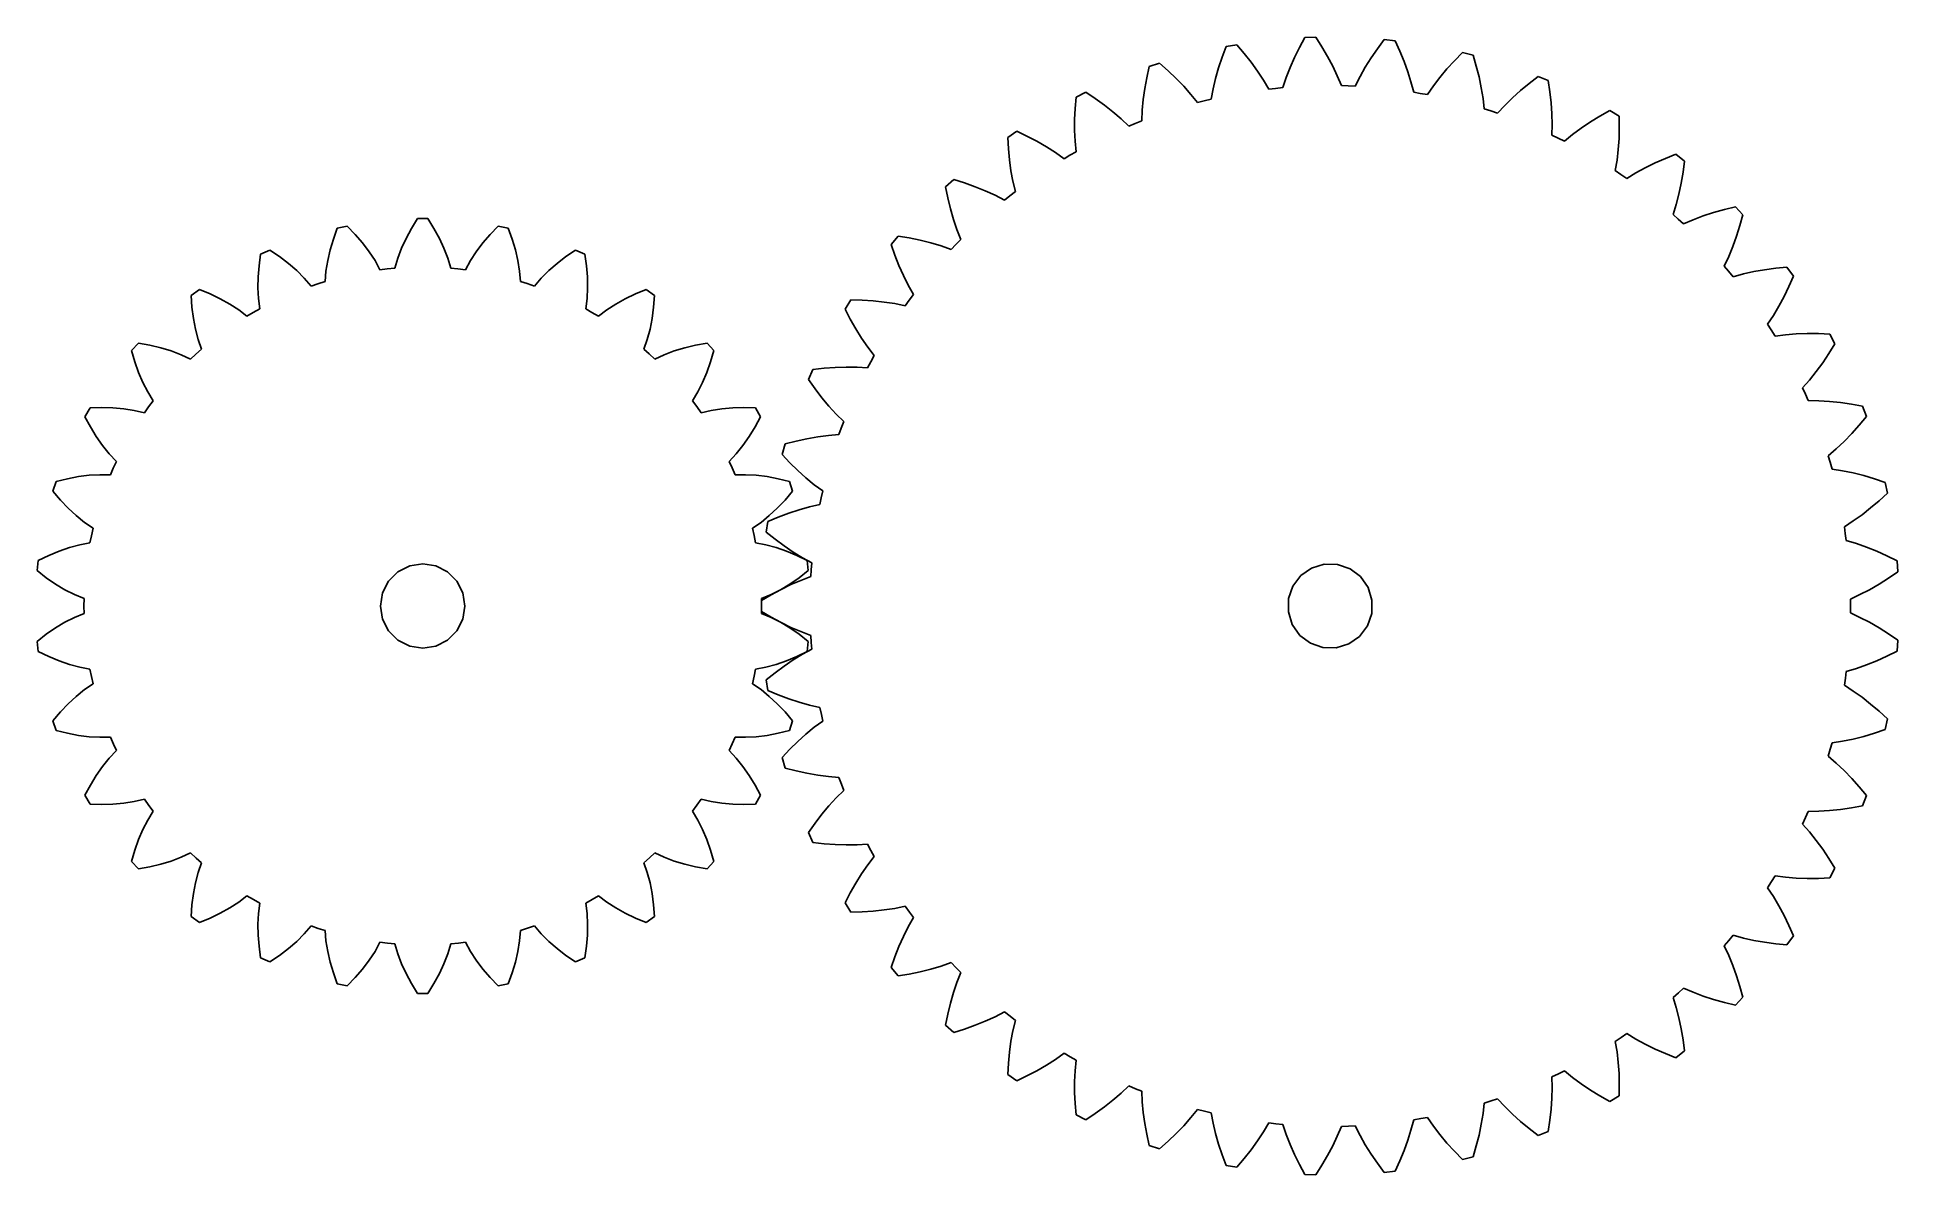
# Model space of a CAD drawing. Header units: metres. Extents: x -46 to 175, y -67 to 67.
import ezdxf

# ---------------------------------------------------------------- set-up
doc = ezdxf.new("R2010")
doc.units = ezdxf.units.M

msp = doc.modelspace()

# ---------------------------------------------------------------- linework, layer by layer
for p, q in [((95.1048, 66.1848), (94.631, 64.9272)), ((96.3746, 66.4086), (95.1048, 66.1848)), ((97.25, 65.389), (96.3746, 66.4086)), ((104.436, 67.2559), (103.792, 66.0765)), ((105.724, 67.3009), (104.436, 67.2559)), ((106.449, 66.1694), (105.724, 67.3009)), ((107.117, 65.03), (106.449, 66.1694)), ((113.825, 67.018), (113.023, 65.9398)), ((115.108, 66.8833), (113.825, 67.018)), ((115.668, 65.6618), (115.108, 66.8833)), ((87.2399, 64.2238), (86.0136, 63.8254)), ((88.2486, 63.3359), (87.2399, 64.2238)), ((94.631, 64.9272), (94.2144, 63.6738)), ((98.0701, 64.3537), (97.25, 65.389)), ((98.8328, 63.3037), (98.0701, 64.3537)), ((103.205, 64.8933), (102.677, 63.7077)), ((103.792, 66.0765), (103.205, 64.8933)), ((107.727, 63.8841), (107.117, 65.03)), ((108.274, 62.7332), (107.727, 63.8841)), ((112.277, 64.8498), (111.59, 63.7492)), ((113.023, 65.9398), (112.277, 64.8498)), ((116.171, 64.4405), (115.668, 65.6618)), ((116.615, 63.221), (116.171, 64.4405)), ((122.146, 64.5196), (121.255, 63.544)), ((123.09, 65.4757), (122.146, 64.5196)), ((124.341, 65.1638), (123.09, 65.4757)), ((124.726, 63.8762), (124.341, 65.1638)), ((85.7194, 62.5141), (85.4813, 61.2149)), ((86.0136, 63.8254), (85.7194, 62.5141)), ((89.2049, 62.4248), (88.2486, 63.3359)), ((90.1063, 61.4912), (89.2049, 62.4248)), ((93.8567, 62.4263), (93.5602, 61.1866)), ((94.2144, 63.6738), (93.8567, 62.4263)), ((99.5355, 62.2402), (98.8328, 63.3037)), ((100.175, 61.1642), (99.5355, 62.2402)), ((102.211, 62.5214), (101.809, 61.336)), ((102.677, 63.7077), (102.211, 62.5214)), ((108.758, 61.5786), (108.274, 62.7332)), ((110.963, 62.6393), (110.4, 61.5213)), ((111.59, 63.7492), (110.963, 62.6393)), ((116.997, 62.0051), (116.615, 63.221)), ((117.315, 60.7945), (116.997, 62.0051)), ((120.421, 62.5498), (119.646, 61.538)), ((121.255, 63.544), (120.421, 62.5498)), ((125.054, 62.5968), (124.726, 63.8762)), ((125.324, 61.3274), (125.054, 62.5968)), ((130.982, 61.8436), (129.964, 61.0014)), ((132.05, 62.659), (130.982, 61.8436)), ((133.246, 62.176), (132.05, 62.659)), ((133.448, 60.8474), (133.246, 62.176)), ((77.3392, 60.2237), (77.2304, 58.8842)), ((78.4981, 60.7889), (77.3392, 60.2237)), ((79.6207, 60.05), (78.4981, 60.7889)), ((80.6944, 59.2809), (79.6207, 60.05)), ((85.3008, 59.9298), (85.1796, 58.6609)), ((85.4813, 61.2149), (85.3008, 59.9298)), ((90.9501, 60.5359), (90.1063, 61.4912)), ((91.7328, 59.5592), (90.9501, 60.5359)), ((92.5058, 59.7573), (91.7328, 59.5592)), ((93.3276, 59.9569), (92.5058, 59.7573)), ((93.5602, 61.1866), (93.3276, 59.9569)), ((100.968, 61.2527), (100.175, 61.1642)), ((101.809, 61.336), (100.968, 61.2527)), ((109.555, 61.556), (108.758, 61.5786)), ((110.4, 61.5213), (109.555, 61.556)), ((118.102, 60.6611), (117.315, 60.7945)), ((118.933, 60.5091), (118.102, 60.6611)), ((119.646, 61.538), (118.933, 60.5091)), ((125.533, 60.0701), (125.324, 61.3274)), ((125.68, 58.8271), (125.533, 60.0701)), ((129, 60.133), (128.092, 59.2389)), ((129.964, 61.0014), (129, 60.133)), ((133.595, 59.5348), (133.448, 60.8474)), ((133.685, 58.2402), (133.595, 59.5348)), ((77.2304, 58.8842), (77.1754, 57.5646)), ((77.1754, 57.5646), (77.1755, 56.2668)), ((81.717, 58.4819), (80.6944, 59.2809)), ((82.6856, 57.6533), (81.717, 58.4819)), ((83.5965, 56.795), (82.6856, 57.6533)), ((85.1205, 57.4108), (84.3344, 57.0988)), ((85.1796, 58.6609), (85.1205, 57.4108)), ((126.44, 58.5855), (125.68, 58.8271)), ((127.243, 58.3192), (126.44, 58.5855)), ((128.092, 59.2389), (127.243, 58.3192)), ((133.717, 56.966), (133.685, 58.2402)), ((138.235, 57.2715), (137.159, 56.5458)), ((139.36, 57.9639), (138.235, 57.2715)), ((140.531, 58.6227), (139.36, 57.9639)), ((141.648, 57.978), (140.531, 58.6227)), ((141.663, 56.6342), (141.648, 57.978)), ((70.3195, 56.1708), (69.2506, 55.4498)), ((69.2506, 55.4498), (69.3292, 54.1082)), ((71.534, 55.5954), (70.3195, 56.1708)), ((72.7043, 54.9831), (71.534, 55.5954)), ((77.1755, 56.2668), (77.2321, 54.9935)), ((84.3344, 57.0988), (83.5965, 56.795)), ((133.689, 55.7147), (133.717, 56.966)), ((134.409, 55.3696), (133.689, 55.7147)), ((135.166, 54.9942), (134.409, 55.3696)), ((136.135, 55.7868), (135.166, 54.9942)), ((137.159, 56.5458), (136.135, 55.7868)), ((141.535, 54.0193), (141.626, 55.3139)), ((141.626, 55.3139), (141.663, 56.6342)), ((69.3292, 54.1082), (69.4584, 52.7938)), ((73.8281, 54.3342), (72.7043, 54.9831)), ((74.9026, 53.6485), (73.8281, 54.3342)), ((75.9241, 52.9254), (74.9026, 53.6485)), ((76.6126, 53.3289), (75.9241, 52.9254)), ((77.3476, 53.7472), (76.6126, 53.3289)), ((77.2321, 54.9935), (77.3476, 53.7472)), ((141.39, 52.753), (141.535, 54.0193)), ((147.116, 52.956), (145.906, 52.4269)), ((148.368, 53.4453), (147.116, 52.956)), ((149.384, 52.6515), (148.368, 53.4453)), ((69.4584, 52.7938), (69.6391, 51.5087)), ((69.6391, 51.5087), (69.8724, 50.2556)), ((141.188, 51.5179), (141.39, 52.753)), ((141.852, 51.076), (141.188, 51.5179)), ((142.55, 50.5988), (141.852, 51.076)), ((143.62, 51.2488), (142.55, 50.5988)), ((144.739, 51.8579), (143.62, 51.2488)), ((145.906, 52.4269), (144.739, 51.8579)), ((148.991, 50.0164), (149.212, 51.3187)), ((149.212, 51.3187), (149.384, 52.6515)), ((62.8632, 50.4595), (61.905, 49.5967)), ((61.905, 49.5967), (62.1696, 48.2791)), ((64.1459, 50.0586), (62.8632, 50.4595)), ((65.39, 49.6152), (64.1459, 50.0586)), ((66.5933, 49.129), (65.39, 49.6152)), ((67.7527, 48.5995), (66.5933, 49.129)), ((68.8649, 48.0256), (67.7527, 48.5995)), ((69.4906, 48.521), (68.8649, 48.0256)), ((70.1602, 49.0376), (69.4906, 48.521)), ((69.8724, 50.2556), (70.1602, 49.0376)), ((148.401, 47.5133), (148.721, 48.7471)), ((148.721, 48.7471), (148.991, 50.0164)), ((62.1696, 48.2791), (62.4805, 46.9954)), ((62.4805, 46.9954), (62.8383, 45.748)), ((148.029, 46.3183), (148.401, 47.5133)), ((148.625, 45.7882), (148.029, 46.3183)), ((152.828, 46.5618), (151.594, 46.1607)), ((154.1, 46.9174), (152.828, 46.5618)), ((155.407, 47.2278), (154.1, 46.9174)), ((156.303, 46.3003), (155.407, 47.2278)), ((155.947, 45.0043), (156.303, 46.3003)), ((-10.1227, 44.7049), (-10.5859, 43.4189)), ((-8.93552, 44.9572), (-10.1227, 44.7049)), ((-7.98933, 43.9708), (-8.93552, 44.9572)), ((-1.32729, 44.671), (-1.96355, 43.5005)), ((-0.60687, 45.8326), (-1.32729, 44.671)), ((0.60687, 45.8326), (-0.60687, 45.8326)), ((1.32729, 44.671), (0.60687, 45.8326)), ((1.96355, 43.5005), (1.32729, 44.671)), ((8.93552, 44.9572), (7.98933, 43.9708)), ((10.1227, 44.7049), (8.93552, 44.9572)), ((10.5859, 43.4189), (10.1227, 44.7049)), ((62.8383, 45.748), (63.2437, 44.5396)), ((63.2437, 44.5396), (63.6982, 43.3734)), ((149.25, 45.2185), (148.625, 45.7882)), ((150.4, 45.7134), (149.25, 45.2185)), ((151.594, 46.1607), (150.4, 45.7134)), ((155.547, 43.7455), (155.947, 45.0043)), ((-18.0874, 42.117), (-19.1962, 41.6233)), ((-16.9568, 41.3488), (-18.0874, 42.117)), ((-10.9649, 42.1416), (-11.2567, 40.8773)), ((-10.5859, 43.4189), (-10.9649, 42.1416)), ((-7.12361, 42.9581), (-7.98933, 43.9708)), ((-6.3428, 41.9217), (-7.12361, 42.9581)), ((-5.65306, 40.8638), (-6.3428, 41.9217)), ((-2.51181, 42.3244), (-2.96652, 41.1461)), ((-1.96355, 43.5005), (-2.51181, 42.3244)), ((2.51181, 42.3244), (1.96355, 43.5005)), ((2.96652, 41.1461), (2.51181, 42.3244)), ((6.3428, 41.9217), (5.65306, 40.8638)), ((7.12361, 42.9581), (6.3428, 41.9217)), ((7.98933, 43.9708), (7.12361, 42.9581)), ((10.9649, 42.1416), (10.5859, 43.4189)), ((11.2567, 40.8773), (10.9649, 42.1416)), ((18.0874, 42.117), (16.9568, 41.3488)), ((19.1962, 41.6233), (18.0874, 42.117)), ((56.2743, 43.766), (55.4455, 42.7782)), ((55.4455, 42.7782), (55.8909, 41.5103)), ((57.6003, 43.5475), (56.2743, 43.766)), ((58.8941, 43.2816), (57.6003, 43.5475)), ((60.1532, 42.9676), (58.8941, 43.2816)), ((61.3751, 42.6046), (60.1532, 42.9676)), ((62.5564, 42.1911), (61.3751, 42.6046)), ((63.1069, 42.7687), (62.5564, 42.1911)), ((63.6982, 43.3734), (63.1069, 42.7687)), ((154.615, 41.3488), (155.104, 42.526)), ((155.104, 42.526), (155.547, 43.7455)), ((-19.3819, 40.2691), (-19.487, 38.941)), ((-19.1962, 41.6233), (-19.3819, 40.2691)), ((-15.8994, 40.5383), (-16.9568, 41.3488)), ((-14.9202, 39.6869), (-15.8994, 40.5383)), ((-14.0256, 38.7955), (-14.9202, 39.6869)), ((-11.2567, 40.8773), (-11.4565, 39.6302)), ((-5.06389, 39.7861), (-5.65306, 40.8638)), ((-4.21547, 39.8844), (-5.06389, 39.7861)), ((-3.31876, 39.9695), (-4.21547, 39.8844)), ((-2.96652, 41.1461), (-3.31876, 39.9695)), ((3.31876, 39.9695), (2.96652, 41.1461)), ((4.16907, 39.8893), (3.31876, 39.9695)), ((5.06389, 39.7861), (4.16907, 39.8893)), ((5.65306, 40.8638), (5.06389, 39.7861)), ((11.4565, 39.6302), (11.2567, 40.8773)), ((14.9202, 39.6869), (14.0256, 38.7955)), ((15.8994, 40.5383), (14.9202, 39.6869)), ((16.9568, 41.3488), (15.8994, 40.5383)), ((19.3819, 40.2691), (19.1962, 41.6233)), ((19.487, 38.941), (19.3819, 40.2691)), ((55.8909, 41.5103), (56.3774, 40.2824)), ((56.3774, 40.2824), (56.9053, 39.0969)), ((154.08, 40.2172), (154.615, 41.3488)), ((154.597, 39.6093), (154.08, 40.2172)), ((158.866, 39.7905), (157.588, 39.5651)), ((160.175, 39.9655), (158.866, 39.7905)), ((161.513, 40.0909), (160.175, 39.9655)), ((162.271, 39.0478), (161.513, 40.0909)), ((-19.487, 38.941), (-19.5095, 37.6436)), ((-19.5095, 37.6436), (-19.4457, 36.3823)), ((-13.2252, 37.8638), (-14.0256, 38.7955)), ((-12.4158, 38.1364), (-13.2252, 37.8638)), ((-11.5564, 38.4061), (-12.4158, 38.1364)), ((-11.4565, 39.6302), (-11.5564, 38.4061)), ((11.5564, 38.4061), (11.4565, 39.6302)), ((12.3714, 38.1508), (11.5564, 38.4061)), ((13.2252, 37.8638), (12.3714, 38.1508)), ((14.0256, 38.7955), (13.2252, 37.8638)), ((19.4457, 36.3823), (19.5095, 37.6436)), ((19.5095, 37.6436), (19.487, 38.941)), ((56.9053, 39.0969), (57.475, 37.9566)), ((57.475, 37.9566), (58.0873, 36.8651)), ((155.137, 38.9581), (154.597, 39.6093)), ((156.344, 39.2882), (155.137, 38.9581)), ((157.588, 39.5651), (156.344, 39.2882)), ((161.167, 36.623), (161.738, 37.814)), ((161.738, 37.814), (162.271, 39.0478)), ((-26.4487, 37.4361), (-27.4307, 36.7226)), ((-27.4307, 36.7226), (-27.3307, 35.3594)), ((-27.3307, 35.3594), (-27.1575, 34.0385)), ((-25.1832, 36.9197), (-26.4487, 37.4361)), ((-23.9804, 36.3468), (-25.1832, 36.9197)), ((-22.8456, 35.7176), (-23.9804, 36.3468)), ((-21.7851, 35.0316), (-22.8456, 35.7176)), ((-19.4457, 36.3823), (-19.2889, 35.1641)), ((19.2889, 35.1641), (19.4457, 36.3823)), ((22.8456, 35.7176), (21.7851, 35.0316)), ((23.9804, 36.3468), (22.8456, 35.7176)), ((25.1832, 36.9197), (23.9804, 36.3468)), ((26.4487, 37.4361), (25.1832, 36.9197)), ((27.4307, 36.7226), (26.4487, 37.4361)), ((27.1575, 34.0385), (27.3307, 35.3594)), ((27.3307, 35.3594), (27.4307, 36.7226)), ((50.6811, 36.2206), (49.9978, 35.1271)), ((52.0246, 36.1888), (50.6811, 36.2206)), ((53.3428, 36.1055), (52.0246, 36.1888)), ((54.6334, 35.9698), (53.3428, 36.1055)), ((55.8939, 35.7804), (54.6334, 35.9698)), ((57.1212, 35.5353), (55.8939, 35.7804)), ((57.586, 36.1839), (57.1212, 35.5353)), ((58.0873, 36.8651), (57.586, 36.1839)), ((159.91, 34.3795), (160.558, 35.4772)), ((160.558, 35.4772), (161.167, 36.623)), ((-27.1575, 34.0385), (-26.9097, 32.7648)), ((-20.8085, 34.2867), (-21.7851, 35.0316)), ((-20.0735, 34.7216), (-20.8085, 34.2867)), ((-19.2889, 35.1641), (-20.0735, 34.7216)), ((20.0331, 34.7449), (19.2889, 35.1641)), ((20.8085, 34.2867), (20.0331, 34.7449)), ((21.7851, 35.0316), (20.8085, 34.2867)), ((26.9097, 32.7648), (27.1575, 34.0385)), ((49.9978, 35.1271), (50.6153, 33.9335)), ((50.6153, 33.9335), (51.268, 32.7853)), ((159.223, 33.3333), (159.91, 34.3795)), ((159.65, 32.6594), (159.223, 33.3333)), ((-33.6542, 31.119), (-34.4663, 30.217)), ((-32.3089, 30.8771), (-33.6542, 31.119)), ((-31.0133, 30.5667), (-32.3089, 30.8771)), ((-26.9097, 32.7648), (-26.5851, 31.5443)), ((-26.5851, 31.5443), (-26.1784, 30.3853)), ((26.1784, 30.3853), (26.5851, 31.5443)), ((26.5851, 31.5443), (26.9097, 32.7648)), ((32.3089, 30.8771), (31.0133, 30.5667)), ((33.6542, 31.119), (32.3089, 30.8771)), ((34.4663, 30.217), (33.6542, 31.119)), ((51.268, 32.7853), (51.9558, 31.6848)), ((51.9558, 31.6848), (52.6786, 30.6349)), ((160.094, 31.9394), (159.65, 32.6594)), ((161.336, 32.0983), (160.094, 31.9394)), ((162.606, 32.1993), (161.336, 32.0983)), ((163.903, 32.2447), (162.606, 32.1993)), ((165.224, 32.2358), (163.903, 32.2447)), ((166.566, 32.1738), (165.224, 32.2358)), ((166.473, 29.8877), (167.172, 31.0353)), ((167.172, 31.0353), (166.566, 32.1738)), ((-34.4663, 30.217), (-34.0851, 28.9044)), ((-34.0851, 28.9044), (-33.641, 27.6483)), ((-29.7724, 30.1872), (-31.0133, 30.5667)), ((-28.5925, 29.7367), (-29.7724, 30.1872)), ((-27.4824, 29.2111), (-28.5925, 29.7367)), ((-26.8539, 29.7894), (-27.4824, 29.2111)), ((-26.1784, 30.3853), (-26.8539, 29.7894)), ((26.8192, 29.8206), (26.1784, 30.3853)), ((27.4824, 29.2111), (26.8192, 29.8206)), ((28.5925, 29.7367), (27.4824, 29.2111)), ((29.7724, 30.1872), (28.5925, 29.7367)), ((31.0133, 30.5667), (29.7724, 30.1872)), ((33.641, 27.6483), (34.0851, 28.9044)), ((34.0851, 28.9044), (34.4663, 30.217)), ((53.0353, 28.8949), (52.6652, 28.1879)), ((52.6786, 30.6349), (53.4369, 29.6392)), ((53.4369, 29.6392), (53.0353, 28.8949)), ((164.978, 27.7379), (165.741, 28.7878)), ((165.741, 28.7878), (166.473, 29.8877)), ((-33.641, 27.6483), (-33.1339, 26.4539)), ((-33.1339, 26.4539), (-32.5625, 25.3276)), ((32.5625, 25.3276), (33.1339, 26.4539)), ((33.1339, 26.4539), (33.641, 27.6483)), ((46.1924, 27.9702), (45.668, 26.7923)), ((45.668, 26.7923), (46.4456, 25.6963)), ((47.5273, 28.1258), (46.1924, 27.9702)), ((48.8442, 28.2267), (47.5273, 28.1258)), ((50.1412, 28.272), (48.8442, 28.2267)), ((51.4158, 28.2598), (50.1412, 28.272)), ((52.6652, 28.1879), (51.4158, 28.2598)), ((163.358, 25.8006), (164.184, 26.741)), ((164.184, 26.741), (164.978, 27.7379)), ((-32.5625, 25.3276), (-31.9238, 24.2785)), ((-31.9238, 24.2785), (-32.4606, 23.5551)), ((31.9238, 24.2785), (32.5625, 25.3276)), ((32.4332, 23.5929), (31.9238, 24.2785)), ((46.4456, 25.6963), (47.2518, 24.65)), ((47.2518, 24.65), (48.086, 23.6559)), ((163.688, 25.0738), (163.358, 25.8006)), ((164.027, 24.2991), (163.688, 25.0738)), ((165.278, 24.2836), (164.027, 24.2991)), ((166.551, 24.2068), (165.278, 24.2836)), ((-39.3887, 23.4419), (-39.9956, 22.3907)), ((-39.9956, 22.3907), (-39.3499, 21.186)), ((-38.0226, 23.485), (-39.3887, 23.4419)), ((-36.6908, 23.4507), (-38.0226, 23.485)), ((-35.3981, 23.3375), (-36.6908, 23.4507)), ((-34.1503, 23.1422), (-35.3981, 23.3375)), ((-32.9552, 22.8589), (-34.1503, 23.1422)), ((-32.4606, 23.5551), (-32.9552, 22.8589)), ((32.9552, 22.8589), (32.4332, 23.5929)), ((34.1503, 23.1422), (32.9552, 22.8589)), ((35.3981, 23.3375), (34.1503, 23.1422)), ((36.6908, 23.4507), (35.3981, 23.3375)), ((38.0226, 23.485), (36.6908, 23.4507)), ((39.3887, 23.4419), (38.0226, 23.485)), ((39.3499, 21.186), (39.9956, 22.3907)), ((39.9956, 22.3907), (39.3887, 23.4419)), ((48.086, 23.6559), (48.9479, 22.7169)), ((48.9479, 22.7169), (49.8374, 21.8364)), ((167.841, 24.0713), (166.551, 24.2068)), ((169.148, 23.8787), (167.841, 24.0713)), ((170.469, 23.6304), (169.148, 23.8787)), ((170.057, 21.3796), (170.91, 22.4188)), ((170.91, 22.4188), (170.469, 23.6304)), ((-39.3499, 21.186), (-38.6543, 20.0498)), ((-38.6543, 20.0498), (-37.9099, 18.9869)), ((37.9099, 18.9869), (38.6543, 20.0498)), ((38.6543, 20.0498), (39.3499, 21.186)), ((46.764, 20.0238), (45.486, 19.7985)), ((48.0279, 20.1892), (46.764, 20.0238)), ((49.2752, 20.2919), (48.0279, 20.1892)), ((49.5433, 21.0435), (49.2752, 20.2919)), ((49.8374, 21.8364), (49.5433, 21.0435)), ((168.279, 19.4587), (169.18, 20.3922)), ((169.18, 20.3922), (170.057, 21.3796)), ((-37.9099, 18.9869), (-37.1169, 18.004)), ((-37.1169, 18.004), (-36.274, 17.1106)), ((36.274, 17.1106), (37.1169, 18.004)), ((37.1169, 18.004), (37.9099, 18.9869)), ((42.8957, 19.1755), (42.5403, 17.936)), ((42.5403, 17.936), (43.4629, 16.9589)), ((44.1959, 19.5153), (42.8957, 19.1755)), ((45.486, 19.7985), (44.1959, 19.5153)), ((166.405, 17.7658), (167.353, 18.5821)), ((166.63, 17.0002), (166.405, 17.7658)), ((167.353, 18.5821), (168.279, 19.4587)), ((-39.4767, 15.4678), (-40.7646, 15.3098)), ((-38.2156, 15.5362), (-39.4767, 15.4678)), ((-36.9877, 15.5076), (-38.2156, 15.5362)), ((-36.6486, 16.2915), (-36.9877, 15.5076)), ((-36.274, 17.1106), (-36.6486, 16.2915)), ((36.6297, 16.3341), (36.274, 17.1106)), ((36.9877, 15.5076), (36.6297, 16.3341)), ((38.2156, 15.5362), (36.9877, 15.5076)), ((39.4767, 15.4678), (38.2156, 15.5362)), ((40.7646, 15.3098), (39.4767, 15.4678)), ((43.4629, 16.9589), (44.4068, 16.035)), ((44.4068, 16.035), (45.3712, 15.1667)), ((166.858, 16.1858), (166.63, 17.0002)), ((168.095, 15.9963), (166.858, 16.1858)), ((169.344, 15.7432), (168.095, 15.9963)), ((170.603, 15.4293), (169.344, 15.7432)), ((171.871, 15.0568), (170.603, 15.4293)), ((-43.4019, 14.7402), (-43.7769, 13.5859)), ((-43.7769, 13.5859), (-42.8948, 12.5418)), ((-42.0745, 15.0664), (-43.4019, 14.7402)), ((-40.7646, 15.3098), (-42.0745, 15.0664)), ((42.0745, 15.0664), (40.7646, 15.3098)), ((43.4019, 14.7402), (42.0745, 15.0664)), ((42.8948, 12.5418), (43.7769, 13.5859)), ((43.7769, 13.5859), (43.4019, 14.7402)), ((45.3712, 15.1667), (46.3554, 14.3567)), ((46.3554, 14.3567), (47.3588, 13.6086)), ((47.3588, 13.6086), (47.1779, 12.7825)), ((173.144, 14.6271), (171.871, 15.0568)), ((172.423, 12.4555), (173.412, 13.3659)), ((173.412, 13.3659), (173.144, 14.6271)), ((-42.8948, 12.5418), (-41.9782, 11.5749)), ((-41.9782, 11.5749), (-41.0291, 10.6901)), ((41.0291, 10.6901), (41.9782, 11.5749)), ((41.9782, 11.5749), (42.8948, 12.5418)), ((44.5676, 11.3859), (43.3334, 10.985)), ((45.7962, 11.7256), (44.5676, 11.3859)), ((47.0171, 12.0009), (45.7962, 11.7256)), ((47.1779, 12.7825), (47.0171, 12.0009)), ((170.395, 10.8008), (171.417, 11.5997)), ((171.417, 11.5997), (172.423, 12.4555)), ((-41.0291, 10.6901), (-40.049, 9.89352)), ((-40.049, 9.89352), (-39.0388, 9.19492)), ((-39.0388, 9.19492), (-39.235, 8.3158)), ((39.0388, 9.19492), (40.049, 9.89352)), ((39.2253, 8.36143), (39.0388, 9.19492)), ((40.049, 9.89352), (41.0291, 10.6901)), ((40.855, 10.0075), (40.6756, 8.73064)), ((42.0953, 10.5249), (40.855, 10.0075)), ((43.3334, 10.985), (42.0953, 10.5249)), ((168.303, 9.38515), (169.356, 10.0614)), ((168.419, 8.59567), (168.303, 9.38515)), ((169.356, 10.0614), (170.395, 10.8008)), ((-41.83, 6.92215), (-43.0569, 6.49982)), ((-40.6107, 7.25121), (-41.83, 6.92215)), ((-39.4036, 7.47852), (-40.6107, 7.25121)), ((-39.235, 8.3158), (-39.4036, 7.47852)), ((39.4036, 7.47852), (39.2253, 8.36143)), ((40.6107, 7.25121), (39.4036, 7.47852)), ((41.83, 6.92215), (40.6107, 7.25121)), ((40.6756, 8.73064), (41.7252, 7.89137)), ((41.7252, 7.89137), (42.7885, 7.10786)), ((43.0569, 6.49982), (41.83, 6.92215)), ((42.7885, 7.10786), (43.8644, 6.38223)), ((168.532, 7.75749), (168.419, 8.59567)), ((169.731, 7.39767), (168.532, 7.75749)), ((170.933, 6.97316), (169.731, 7.39767)), ((172.136, 6.48708), (170.933, 6.97316)), ((-45.5181, 5.39435), (-45.6449, 4.18726)), ((-44.2875, 5.9894), (-45.5181, 5.39435)), ((-43.0569, 6.49982), (-44.2875, 5.9894)), ((-2.93892, 4.04507), (-1.54507, 4.75528)), ((-1.54507, 4.75528), (0, 5)), ((0, 5), (1.54507, 4.75528)), ((1.54507, 4.75528), (2.93892, 4.04507)), ((44.2875, 5.9894), (43.0569, 6.49982)), ((43.8644, 6.38223), (44.9517, 5.71712)), ((45.5181, 5.39435), (44.2875, 5.9894)), ((44.9517, 5.71712), (46.0495, 5.11594)), ((45.6449, 4.18726), (45.5181, 5.39435)), ((46.0495, 5.11594), (45.9853, 4.27266)), ((103.956, 3.59669), (105.238, 4.49396)), ((105.238, 4.49396), (106.734, 4.95134)), ((106.734, 4.95134), (108.298, 4.92403)), ((108.298, 4.92403), (109.777, 4.41473)), ((109.777, 4.41473), (111.026, 3.47328)), ((173.339, 5.94179), (172.136, 6.48708)), ((174.54, 5.33907), (173.339, 5.94179)), ((174.63, 4.05284), (174.54, 5.33907)), ((-45.6449, 4.18726), (-44.565, 3.34937)), ((-44.565, 3.34937), (-43.4674, 2.59424)), ((-43.4674, 2.59424), (-42.3551, 1.92604)), ((-4.75528, 1.54507), (-4.04507, 2.93892)), ((-4.04507, 2.93892), (-2.93892, 4.04507)), ((2.93892, 4.04507), (4.04507, 2.93892)), ((4.04507, 2.93892), (4.75528, 1.54507)), ((42.3551, 1.92604), (43.4674, 2.59424)), ((43.5948, 2.52641), (42.4283, 1.9576)), ((43.4674, 2.59424), (44.565, 3.34937)), ((44.7641, 3.03374), (43.5948, 2.52641)), ((44.565, 3.34937), (45.6449, 4.18726)), ((45.9348, 3.47629), (44.7641, 3.03374)), ((45.9853, 4.27266), (45.9348, 3.47629)), ((102.506, 0.86824), (103.015, 2.34735)), ((103.015, 2.34735), (103.956, 3.59669)), ((111.026, 3.47328), (111.924, 2.19185)), ((171.285, 1.9326), (172.409, 2.58142)), ((172.409, 2.58142), (173.524, 3.28883)), ((173.524, 3.28883), (174.63, 4.05284)), ((-42.3551, 1.92604), (-41.2308, 1.35066)), ((-41.2308, 1.35066), (-40.0974, 0.87736)), ((-40.0974, 0.87736), (-40.1065, -0.02333)), ((-5, 0), (-4.75528, 1.54507)), ((-4.75528, -1.54507), (-5, 0)), ((4.75528, 1.54507), (5, 0)), ((5, 0), (4.75528, -1.54507)), ((40.0974, 0.87736), (41.2308, 1.35066)), ((40.1065, 0.02333), (40.0974, 0.87736)), ((40.0974, -0.87736), (40.1065, 0.02333)), ((41.2663, 1.3297), (40.1101, 0.64467)), ((40.1101, 0.64467), (40.1101, -0.64467)), ((41.2308, 1.35066), (42.3551, 1.92604)), ((42.4283, 1.9576), (41.2663, 1.3297)), ((102.478, -0.69586), (102.506, 0.86824)), ((111.924, 2.19185), (112.381, 0.69586)), ((112.381, 0.69586), (112.354, -0.86824)), ((169.017, 0.82182), (170.154, 1.34496)), ((169.022, 0.02386), (169.017, 0.82182)), ((169.017, -0.82182), (169.022, 0.02386)), ((170.154, 1.34496), (171.285, 1.9326)), ((-42.3551, -1.92604), (-43.4674, -2.59424)), ((-41.2308, -1.35066), (-42.3551, -1.92604)), ((-40.0974, -0.87736), (-41.2308, -1.35066)), ((-40.1065, -0.02333), (-40.0974, -0.87736)), ((-4.04507, -2.93892), (-4.75528, -1.54507)), ((4.75528, -1.54507), (4.04507, -2.93892)), ((41.2308, -1.35066), (40.0974, -0.87736)), ((40.1101, -0.64467), (41.2663, -1.32971)), ((42.3551, -1.92604), (41.2308, -1.35066)), ((41.2663, -1.32971), (42.4283, -1.9576)), ((43.4674, -2.59424), (42.3551, -1.92604)), ((42.4283, -1.9576), (43.5948, -2.52643)), ((102.936, -2.19185), (102.478, -0.69586)), ((103.833, -3.47328), (102.936, -2.19185)), ((112.354, -0.86824), (111.844, -2.34735)), ((170.154, -1.34496), (169.017, -0.82182)), ((171.285, -1.93262), (170.154, -1.34496)), ((172.409, -2.58142), (171.285, -1.93262)), ((-44.565, -3.34937), (-45.6449, -4.18726)), ((-45.6449, -4.18726), (-45.5181, -5.39435)), ((-43.4674, -2.59424), (-44.565, -3.34937)), ((-2.93892, -4.04507), (-4.04507, -2.93892)), ((-1.54507, -4.75528), (-2.93892, -4.04507)), ((2.93892, -4.04507), (1.54507, -4.75528)), ((4.04507, -2.93892), (2.93892, -4.04507)), ((44.565, -3.34937), (43.4674, -2.59424)), ((43.5948, -2.52643), (44.7641, -3.03375)), ((45.6449, -4.18726), (44.565, -3.34937)), ((44.7641, -3.03375), (45.9348, -3.4763)), ((45.5181, -5.39435), (45.6449, -4.18726)), ((45.9348, -3.4763), (45.9886, -4.3203)), ((45.9886, -4.3203), (46.0495, -5.11594)), ((105.082, -4.41473), (103.833, -3.47328)), ((110.903, -3.59669), (109.621, -4.49396)), ((111.844, -2.34735), (110.903, -3.59669)), ((173.524, -3.28883), (172.409, -2.58142)), ((174.63, -4.05284), (173.524, -3.28883)), ((174.54, -5.33907), (174.63, -4.05284)), ((-45.5181, -5.39435), (-44.2875, -5.9894)), ((-44.2875, -5.9894), (-43.0569, -6.49982)), ((-43.0569, -6.49982), (-41.83, -6.92215)), ((0, -5), (-1.54507, -4.75528)), ((1.54507, -4.75528), (0, -5)), ((41.83, -6.92215), (43.0569, -6.49982)), ((43.8644, -6.38223), (42.7885, -7.10786)), ((43.0569, -6.49982), (44.2875, -5.9894)), ((44.9517, -5.71712), (43.8644, -6.38223)), ((44.2875, -5.9894), (45.5181, -5.39435)), ((46.0495, -5.11594), (44.9517, -5.71712)), ((106.561, -4.92403), (105.082, -4.41473)), ((108.125, -4.95134), (106.561, -4.92403)), ((109.621, -4.49396), (108.125, -4.95134)), ((170.933, -6.97316), (172.136, -6.48708)), ((172.136, -6.48708), (173.339, -5.94179)), ((173.339, -5.94179), (174.54, -5.33907)), ((-41.83, -6.92215), (-40.6107, -7.25121)), ((-40.6107, -7.25121), (-39.4036, -7.47852)), ((-39.4036, -7.47852), (-39.2253, -8.36143)), ((-39.2253, -8.36143), (-39.0388, -9.19492)), ((39.0388, -9.19492), (39.235, -8.3158)), ((39.235, -8.3158), (39.4036, -7.47852)), ((39.4036, -7.47852), (40.6107, -7.25121)), ((40.6107, -7.25121), (41.83, -6.92215)), ((41.7252, -7.89137), (40.6756, -8.73064)), ((40.6756, -8.73064), (40.855, -10.0075)), ((42.7885, -7.10786), (41.7252, -7.89137)), ((168.303, -9.38513), (168.426, -8.54839)), ((168.426, -8.54839), (168.532, -7.75749)), ((168.532, -7.75749), (169.731, -7.39767)), ((169.731, -7.39767), (170.933, -6.97316)), ((-41.0291, -10.6901), (-41.9782, -11.5749)), ((-40.049, -9.89352), (-41.0291, -10.6901)), ((-39.0388, -9.19492), (-40.049, -9.89352)), ((40.049, -9.89352), (39.0388, -9.19492)), ((41.0291, -10.6901), (40.049, -9.89352)), ((40.855, -10.0075), (42.0953, -10.5249)), ((41.9782, -11.5749), (41.0291, -10.6901)), ((42.0953, -10.5249), (43.3334, -10.985)), ((43.3334, -10.985), (44.5676, -11.3859)), ((169.356, -10.0614), (168.303, -9.38513)), ((170.395, -10.8008), (169.356, -10.0614)), ((171.417, -11.5997), (170.395, -10.8008)), ((-42.8948, -12.5418), (-43.7769, -13.5859)), ((-41.9782, -11.5749), (-42.8948, -12.5418)), ((42.8948, -12.5418), (41.9782, -11.5749)), ((43.7769, -13.5859), (42.8948, -12.5418)), ((44.5676, -11.3859), (45.7962, -11.7256)), ((45.7962, -11.7256), (47.0171, -12.0009)), ((47.0171, -12.0009), (47.1879, -12.8292)), ((47.1879, -12.8292), (47.3588, -13.6086)), ((172.423, -12.4555), (171.417, -11.5997)), ((173.412, -13.3659), (172.423, -12.4555)), ((-43.7769, -13.5859), (-43.4019, -14.7402)), ((-43.4019, -14.7402), (-42.0745, -15.0664)), ((-42.0745, -15.0664), (-40.7646, -15.3098)), ((-40.7646, -15.3098), (-39.4767, -15.4678)), ((39.4767, -15.4678), (40.7646, -15.3098)), ((40.7646, -15.3098), (42.0745, -15.0664)), ((42.0745, -15.0664), (43.4019, -14.7402)), ((43.4019, -14.7402), (43.7769, -13.5859)), ((45.3712, -15.1667), (44.4068, -16.035)), ((46.3554, -14.3567), (45.3712, -15.1667)), ((47.3588, -13.6086), (46.3554, -14.3567)), ((170.603, -15.4293), (171.871, -15.0568)), ((171.871, -15.0568), (173.144, -14.6271)), ((173.144, -14.6271), (173.412, -13.3659)), ((-39.4767, -15.4678), (-38.2156, -15.5362)), ((-38.2156, -15.5362), (-36.9877, -15.5076)), ((-36.274, -17.1106), (-37.1169, -18.004)), ((-36.9877, -15.5076), (-36.6297, -16.3341)), ((-36.6297, -16.3341), (-36.274, -17.1106)), ((36.274, -17.1106), (36.6486, -16.2915)), ((37.1169, -18.004), (36.274, -17.1106)), ((36.6486, -16.2915), (36.9877, -15.5076)), ((36.9877, -15.5076), (38.2156, -15.5362)), ((38.2156, -15.5362), (39.4767, -15.4678)), ((43.4629, -16.9589), (42.5403, -17.936)), ((44.4068, -16.035), (43.4629, -16.9589)), ((166.405, -17.7658), (166.643, -16.9543)), ((166.643, -16.9543), (166.858, -16.1858)), ((166.858, -16.1858), (168.095, -15.9963)), ((168.095, -15.9963), (169.344, -15.7432)), ((169.344, -15.7432), (170.603, -15.4293)), ((-37.9099, -18.9869), (-38.6543, -20.0498)), ((-37.1169, -18.004), (-37.9099, -18.9869)), ((37.9099, -18.9869), (37.1169, -18.004)), ((38.6543, -20.0498), (37.9099, -18.9869)), ((42.5403, -17.936), (42.8957, -19.1755)), ((42.8957, -19.1755), (44.1959, -19.5153)), ((44.1959, -19.5153), (45.486, -19.7985)), ((45.486, -19.7985), (46.764, -20.0238)), ((167.353, -18.5821), (166.405, -17.7658)), ((168.279, -19.4587), (167.353, -18.5821)), ((169.18, -20.3922), (168.279, -19.4587)), ((-39.3499, -21.186), (-39.9956, -22.3907)), ((-38.6543, -20.0498), (-39.3499, -21.186)), ((39.3499, -21.186), (38.6543, -20.0498)), ((39.9956, -22.3907), (39.3499, -21.186)), ((46.764, -20.0238), (48.0279, -20.1892)), ((48.0279, -20.1892), (49.2752, -20.2919)), ((49.8374, -21.8364), (48.9479, -22.7169)), ((49.2752, -20.2919), (49.5596, -21.0884)), ((49.5596, -21.0884), (49.8374, -21.8364)), ((170.057, -21.3796), (169.18, -20.3922)), ((170.91, -22.4188), (170.057, -21.3796)), ((-39.9956, -22.3907), (-39.3887, -23.4419)), ((-39.3887, -23.4419), (-38.0226, -23.485)), ((-38.0226, -23.485), (-36.6908, -23.4507)), ((-36.6908, -23.4507), (-35.3981, -23.3375)), ((-35.3981, -23.3375), (-34.1503, -23.1422)), ((-34.1503, -23.1422), (-32.9552, -22.8589)), ((-32.9552, -22.8589), (-32.4332, -23.5929)), ((-32.4332, -23.5929), (-31.9238, -24.2785)), ((31.9238, -24.2785), (32.4606, -23.5551)), ((32.4606, -23.5551), (32.9552, -22.8589)), ((32.9552, -22.8589), (34.1503, -23.1422)), ((34.1503, -23.1422), (35.3981, -23.3375)), ((35.3981, -23.3375), (36.6908, -23.4507)), ((36.6908, -23.4507), (38.0226, -23.485)), ((38.0226, -23.485), (39.3887, -23.4419)), ((39.3887, -23.4419), (39.9956, -22.3907)), ((48.086, -23.6559), (47.2518, -24.65)), ((48.9479, -22.7169), (48.086, -23.6559)), ((165.278, -24.2836), (166.551, -24.2068)), ((166.551, -24.2068), (167.841, -24.0713)), ((167.841, -24.0713), (169.148, -23.8787)), ((169.148, -23.8787), (170.469, -23.6304)), ((170.469, -23.6304), (170.91, -22.4188)), ((-32.5625, -25.3276), (-33.1339, -26.4539)), ((-31.9238, -24.2785), (-32.5625, -25.3276)), ((32.5625, -25.3276), (31.9238, -24.2785)), ((33.1339, -26.4539), (32.5625, -25.3276)), ((46.4456, -25.6963), (45.668, -26.7923)), ((47.2518, -24.65), (46.4456, -25.6963)), ((163.358, -25.8006), (163.707, -25.0302)), ((164.184, -26.741), (163.358, -25.8006)), ((163.707, -25.0302), (164.027, -24.2991)), ((164.027, -24.2991), (165.278, -24.2836)), ((-33.641, -27.6483), (-34.0851, -28.9044)), ((-33.1339, -26.4539), (-33.641, -27.6483)), ((33.641, -27.6483), (33.1339, -26.4539)), ((34.0851, -28.9044), (33.641, -27.6483)), ((45.668, -26.7923), (46.1924, -27.9702)), ((46.1924, -27.9702), (47.5273, -28.1258)), ((47.5273, -28.1258), (48.8442, -28.2267)), ((48.8442, -28.2267), (50.1412, -28.272)), ((50.1412, -28.272), (51.4158, -28.2598)), ((51.4158, -28.2598), (52.6652, -28.1879)), ((52.6652, -28.1879), (53.0577, -28.9371)), ((164.978, -27.7379), (164.184, -26.741)), ((165.741, -28.7878), (164.978, -27.7379)), ((-34.0851, -28.9044), (-34.4663, -30.217)), ((-34.4663, -30.217), (-33.6542, -31.119)), ((-32.3089, -30.8771), (-31.0133, -30.5667)), ((-31.0133, -30.5667), (-29.7724, -30.1872)), ((-29.7724, -30.1872), (-28.5925, -29.7367)), ((-28.5925, -29.7367), (-27.4824, -29.2111)), ((-27.4824, -29.2111), (-26.8192, -29.8206)), ((-26.8192, -29.8206), (-26.1784, -30.3853)), ((-26.1784, -30.3853), (-26.5851, -31.5443)), ((26.1784, -30.3853), (26.8539, -29.7894)), ((26.5851, -31.5443), (26.1784, -30.3853)), ((26.8539, -29.7894), (27.4824, -29.2111)), ((27.4824, -29.2111), (28.5925, -29.7367)), ((28.5925, -29.7367), (29.7724, -30.1872)), ((29.7724, -30.1872), (31.0133, -30.5667)), ((31.0133, -30.5667), (32.3089, -30.8771)), ((33.6542, -31.119), (34.4663, -30.217)), ((34.4663, -30.217), (34.0851, -28.9044)), ((52.6786, -30.6349), (51.9558, -31.6848)), ((53.4369, -29.6392), (52.6786, -30.6349)), ((53.0577, -28.9371), (53.4369, -29.6392)), ((166.473, -29.8877), (165.741, -28.7878)), ((167.172, -31.0353), (166.473, -29.8877)), ((-33.6542, -31.119), (-32.3089, -30.8771)), ((-26.9097, -32.7648), (-27.1575, -34.0385)), ((-26.5851, -31.5443), (-26.9097, -32.7648)), ((26.9097, -32.7648), (26.5851, -31.5443)), ((27.1575, -34.0385), (26.9097, -32.7648)), ((32.3089, -30.8771), (33.6542, -31.119)), ((51.268, -32.7853), (50.6153, -33.9335)), ((51.9558, -31.6848), (51.268, -32.7853)), ((159.223, -33.3333), (159.676, -32.6189)), ((159.676, -32.6189), (160.094, -31.9394)), ((160.094, -31.9394), (161.336, -32.0983)), ((161.336, -32.0983), (162.606, -32.1993)), ((162.606, -32.1993), (163.903, -32.2447)), ((163.903, -32.2447), (165.224, -32.2358)), ((165.224, -32.2358), (166.566, -32.1738)), ((166.566, -32.1738), (167.172, -31.0353)), ((-27.1575, -34.0385), (-27.3307, -35.3594)), ((-22.8456, -35.7176), (-21.7851, -35.0316)), ((-21.7851, -35.0316), (-20.8085, -34.2867)), ((-20.8085, -34.2867), (-20.0331, -34.7449)), ((-20.0331, -34.7449), (-19.2889, -35.1641)), ((-19.2889, -35.1641), (-19.4457, -36.3823)), ((19.2889, -35.1641), (20.0735, -34.7216)), ((19.4457, -36.3823), (19.2889, -35.1641)), ((20.0735, -34.7216), (20.8085, -34.2867)), ((20.8085, -34.2867), (21.7851, -35.0316)), ((21.7851, -35.0316), (22.8456, -35.7176)), ((27.3307, -35.3594), (27.1575, -34.0385)), ((50.6153, -33.9335), (49.9978, -35.1271)), ((49.9978, -35.1271), (50.6811, -36.2206)), ((159.91, -34.3795), (159.223, -33.3333)), ((160.558, -35.4772), (159.91, -34.3795)), ((-27.3307, -35.3594), (-27.4307, -36.7226)), ((-27.4307, -36.7226), (-26.4487, -37.4361)), ((-26.4487, -37.4361), (-25.1832, -36.9197)), ((-25.1832, -36.9197), (-23.9804, -36.3468)), ((-23.9804, -36.3468), (-22.8456, -35.7176)), ((-19.4457, -36.3823), (-19.5095, -37.6436)), ((19.5095, -37.6436), (19.4457, -36.3823)), ((22.8456, -35.7176), (23.9804, -36.3468)), ((23.9804, -36.3468), (25.1832, -36.9197)), ((25.1832, -36.9197), (26.4487, -37.4361)), ((26.4487, -37.4361), (27.4307, -36.7226)), ((27.4307, -36.7226), (27.3307, -35.3594)), ((50.6811, -36.2206), (52.0246, -36.1888)), ((52.0246, -36.1888), (53.3428, -36.1055)), ((53.3428, -36.1055), (54.6334, -35.9698)), ((54.6334, -35.9698), (55.8939, -35.7804)), ((55.8939, -35.7804), (57.1212, -35.5353)), ((57.1212, -35.5353), (57.6141, -36.2226)), ((58.0873, -36.8651), (57.475, -37.9566)), ((57.6141, -36.2226), (58.0873, -36.8651)), ((161.167, -36.623), (160.558, -35.4772)), ((161.738, -37.814), (161.167, -36.623)), ((-19.5095, -37.6436), (-19.487, -38.941)), ((-19.487, -38.941), (-19.3819, -40.2691)), ((-14.9202, -39.6869), (-14.0256, -38.7955)), ((-14.0256, -38.7955), (-13.2252, -37.8638)), ((-13.2252, -37.8638), (-12.3714, -38.1508)), ((-12.3714, -38.1508), (-11.5564, -38.4061)), ((-11.5564, -38.4061), (-11.4565, -39.6302)), ((-11.4565, -39.6302), (-11.2567, -40.8773)), ((11.2567, -40.8773), (11.4565, -39.6302)), ((11.4565, -39.6302), (11.5564, -38.4061)), ((11.5564, -38.4061), (12.4158, -38.1364)), ((12.4158, -38.1364), (13.2252, -37.8638)), ((13.2252, -37.8638), (14.0256, -38.7955)), ((14.0256, -38.7955), (14.9202, -39.6869)), ((19.3819, -40.2691), (19.487, -38.941)), ((19.487, -38.941), (19.5095, -37.6436)), ((56.9053, -39.0969), (56.3774, -40.2824)), ((57.475, -37.9566), (56.9053, -39.0969)), ((154.08, -40.2172), (154.628, -39.5727)), ((154.628, -39.5727), (155.137, -38.9581)), ((155.137, -38.9581), (156.344, -39.2882)), ((156.344, -39.2882), (157.588, -39.5651)), ((157.588, -39.5651), (158.866, -39.7905)), ((161.513, -40.0909), (162.271, -39.0478)), ((162.271, -39.0478), (161.738, -37.814)), ((-19.3819, -40.2691), (-19.1962, -41.6233)), ((-19.1962, -41.6233), (-18.0874, -42.117)), ((-18.0874, -42.117), (-16.9568, -41.3488)), ((-16.9568, -41.3488), (-15.8994, -40.5383)), ((-15.8994, -40.5383), (-14.9202, -39.6869)), ((-11.2567, -40.8773), (-10.9649, -42.1416)), ((-6.3428, -41.9217), (-5.65306, -40.8638)), ((-5.65306, -40.8638), (-5.06389, -39.7861)), ((-5.06389, -39.7861), (-4.16907, -39.8893)), ((-4.16907, -39.8893), (-3.31876, -39.9695)), ((-3.31876, -39.9695), (-2.96652, -41.1461)), ((-2.96652, -41.1461), (-2.51181, -42.3244)), ((2.5118, -42.3244), (2.96651, -41.1461)), ((2.96651, -41.1461), (3.31874, -39.9695)), ((3.31874, -39.9695), (4.21547, -39.8844)), ((4.21547, -39.8844), (5.06389, -39.7861)), ((5.06389, -39.7861), (5.65306, -40.8638)), ((5.65306, -40.8638), (6.3428, -41.9217)), ((10.9649, -42.1416), (11.2567, -40.8773)), ((14.9202, -39.6869), (15.8994, -40.5383)), ((15.8994, -40.5383), (16.9568, -41.3488)), ((16.9568, -41.3488), (18.0874, -42.117)), ((18.0874, -42.117), (19.1962, -41.6233)), ((19.1962, -41.6233), (19.3819, -40.2691)), ((55.8909, -41.5103), (55.4455, -42.7782)), ((56.3774, -40.2824), (55.8909, -41.5103)), ((154.615, -41.3488), (154.08, -40.2172)), ((155.104, -42.526), (154.615, -41.3488)), ((158.866, -39.7905), (160.175, -39.9655)), ((160.175, -39.9655), (161.513, -40.0909)), ((-10.9649, -42.1416), (-10.5859, -43.4189)), ((-10.5859, -43.4189), (-10.1227, -44.7049)), ((-8.93552, -44.9572), (-7.98933, -43.9708)), ((-7.98933, -43.9708), (-7.12361, -42.9581)), ((-7.12361, -42.9581), (-6.3428, -41.9217)), ((-2.51181, -42.3244), (-1.96355, -43.5005)), ((-1.96355, -43.5005), (-1.32729, -44.671)), ((1.32727, -44.671), (1.96353, -43.5005)), ((1.96353, -43.5005), (2.5118, -42.3244)), ((6.3428, -41.9217), (7.12361, -42.9581)), ((7.12361, -42.9581), (7.98933, -43.9708)), ((7.98933, -43.9708), (8.93552, -44.9572)), ((10.1227, -44.7049), (10.5859, -43.4189)), ((10.5859, -43.4189), (10.9649, -42.1416)), ((55.4455, -42.7782), (56.2743, -43.766)), ((56.2743, -43.766), (57.6003, -43.5475)), ((57.6003, -43.5475), (58.8941, -43.2816)), ((58.8941, -43.2816), (60.1532, -42.9676)), ((60.1532, -42.9676), (61.3751, -42.6046)), ((61.3751, -42.6046), (62.5564, -42.1911)), ((62.5564, -42.1911), (63.1401, -42.803)), ((63.1401, -42.803), (63.6982, -43.3734)), ((63.6982, -43.3734), (63.2437, -44.5396)), ((155.547, -43.7455), (155.104, -42.526)), ((155.947, -45.0043), (155.547, -43.7455)), ((-10.1227, -44.7049), (-8.93552, -44.9572)), ((-1.32729, -44.671), (-0.60687, -45.8326)), ((-0.60687, -45.8326), (0.60686, -45.8326)), ((0.60686, -45.8326), (1.32727, -44.671)), ((8.93552, -44.9572), (10.1227, -44.7049)), ((62.8383, -45.748), (62.4805, -46.9954)), ((63.2437, -44.5396), (62.8383, -45.748)), ((148.029, -46.3183), (148.661, -45.7563)), ((148.661, -45.7563), (149.25, -45.2185)), ((149.25, -45.2185), (150.4, -45.7134)), ((150.4, -45.7134), (151.594, -46.1607)), ((151.594, -46.1607), (152.828, -46.5618)), ((156.303, -46.3003), (155.947, -45.0043)), ((62.1696, -48.2791), (61.905, -49.5967)), ((62.4805, -46.9954), (62.1696, -48.2791)), ((67.7527, -48.5995), (68.8649, -48.0256)), ((68.8649, -48.0256), (69.5282, -48.5504)), ((148.401, -47.5133), (148.029, -46.3183)), ((148.721, -48.7471), (148.401, -47.5133)), ((152.828, -46.5618), (154.1, -46.9174)), ((154.1, -46.9174), (155.407, -47.2278)), ((155.407, -47.2278), (156.303, -46.3003)), ((61.905, -49.5967), (62.8632, -50.4595)), ((62.8632, -50.4595), (64.1459, -50.0586)), ((64.1459, -50.0586), (65.39, -49.6152)), ((65.39, -49.6152), (66.5933, -49.129)), ((66.5933, -49.129), (67.7527, -48.5995)), ((69.5282, -48.5504), (70.1602, -49.0376)), ((69.8724, -50.2556), (69.6391, -51.5087)), ((70.1602, -49.0376), (69.8724, -50.2556)), ((141.892, -51.0493), (142.55, -50.5988)), ((142.55, -50.5988), (143.62, -51.2488)), ((148.991, -50.0164), (148.721, -48.7471)), ((149.212, -51.3187), (148.991, -50.0164)), ((69.4584, -52.7938), (69.3292, -54.1082)), ((69.6391, -51.5087), (69.4584, -52.7938)), ((141.188, -51.5179), (141.892, -51.0493)), ((141.39, -52.753), (141.188, -51.5179)), ((141.535, -54.0193), (141.39, -52.753)), ((143.62, -51.2488), (144.739, -51.8579)), ((144.739, -51.8579), (145.906, -52.4269)), ((145.906, -52.4269), (147.116, -52.956)), ((148.368, -53.4453), (149.384, -52.6515)), ((149.384, -52.6515), (149.212, -51.3187)), ((69.3292, -54.1082), (69.2506, -55.4498)), ((71.534, -55.5954), (72.7043, -54.9831)), ((72.7043, -54.9831), (73.8281, -54.3342)), ((73.8281, -54.3342), (74.9026, -53.6485)), ((74.9026, -53.6485), (75.9241, -52.9254)), ((75.9241, -52.9254), (76.6539, -53.3527)), ((76.6539, -53.3527), (77.3476, -53.7472)), ((77.2321, -54.9934), (77.1755, -56.2668)), ((77.3476, -53.7472), (77.2321, -54.9934)), ((134.451, -55.3486), (135.166, -54.9942)), ((135.166, -54.9942), (136.135, -55.7868)), ((141.626, -55.3139), (141.535, -54.0193)), ((147.116, -52.956), (148.368, -53.4453)), ((69.2506, -55.4498), (70.3195, -56.1708)), ((70.3195, -56.1708), (71.534, -55.5954)), ((77.1755, -56.2668), (77.1754, -57.5646)), ((82.6856, -57.6533), (83.5965, -56.795)), ((83.5965, -56.795), (84.3787, -57.1167)), ((84.3787, -57.1167), (85.1205, -57.4108)), ((133.685, -58.2402), (133.717, -56.966)), ((133.689, -55.7147), (134.451, -55.3486)), ((133.717, -56.966), (133.689, -55.7147)), ((136.135, -55.7868), (137.159, -56.5458)), ((137.159, -56.5458), (138.235, -57.2715)), ((141.663, -56.6342), (141.626, -55.3139)), ((141.648, -57.978), (141.663, -56.6342)), ((77.1754, -57.5646), (77.2304, -58.8842)), ((77.2304, -58.8842), (77.3392, -60.2237)), ((79.6207, -60.05), (80.6944, -59.2809)), ((80.6944, -59.2809), (81.717, -58.4819)), ((81.717, -58.4819), (82.6856, -57.6533)), ((85.1205, -57.4108), (85.1796, -58.6609)), ((85.1796, -58.6609), (85.3008, -59.9298)), ((125.533, -60.0701), (125.68, -58.8271)), ((125.68, -58.8271), (126.485, -58.5707)), ((126.485, -58.5707), (127.243, -58.3192)), ((127.243, -58.3192), (128.092, -59.2389)), ((128.092, -59.2389), (129, -60.133)), ((133.595, -59.5348), (133.685, -58.2402)), ((138.235, -57.2715), (139.36, -57.9639)), ((139.36, -57.9639), (140.531, -58.6227)), ((140.531, -58.6227), (141.648, -57.978)), ((77.3392, -60.2237), (78.4981, -60.7889)), ((78.4981, -60.7889), (79.6207, -60.05)), ((85.3008, -59.9298), (85.4813, -61.2149)), ((85.4813, -61.2149), (85.7194, -62.5141)), ((89.2049, -62.4248), (90.1063, -61.4912)), ((90.1063, -61.4912), (90.9501, -60.5359)), ((90.9501, -60.5359), (91.7328, -59.5592)), ((91.7328, -59.5592), (92.5521, -59.7689)), ((92.5521, -59.7689), (93.3276, -59.9569)), ((93.3276, -59.9569), (93.5602, -61.1866)), ((93.5602, -61.1866), (93.8567, -62.4263)), ((99.5355, -62.2402), (100.175, -61.1642)), ((100.175, -61.1642), (101.015, -61.2577)), ((101.015, -61.2577), (101.809, -61.336)), ((101.809, -61.336), (102.211, -62.5214)), ((108.274, -62.7332), (108.758, -61.5786)), ((108.758, -61.5786), (109.603, -61.5543)), ((109.603, -61.5543), (110.4, -61.5213)), ((110.4, -61.5213), (110.963, -62.6393)), ((116.997, -62.0051), (117.315, -60.7945)), ((117.315, -60.7945), (118.149, -60.6528)), ((118.149, -60.6528), (118.933, -60.5091)), ((118.933, -60.5091), (119.646, -61.538)), ((119.646, -61.538), (120.421, -62.5498)), ((125.054, -62.5968), (125.324, -61.3274)), ((125.324, -61.3274), (125.533, -60.0701)), ((129, -60.133), (129.964, -61.0014)), ((129.964, -61.0014), (130.982, -61.8436)), ((133.246, -62.176), (133.448, -60.8474)), ((133.448, -60.8474), (133.595, -59.5348)), ((85.7194, -62.5141), (86.0136, -63.8254)), ((86.0136, -63.8254), (87.2399, -64.2238)), ((87.2399, -64.2238), (88.2486, -63.3359)), ((88.2486, -63.3359), (89.2049, -62.4248)), ((93.8567, -62.4263), (94.2144, -63.6738)), ((94.2144, -63.6738), (94.631, -64.9272)), ((98.0701, -64.3537), (98.8328, -63.3037)), ((98.8328, -63.3037), (99.5355, -62.2402)), ((102.211, -62.5214), (102.677, -63.7077)), ((102.677, -63.7077), (103.205, -64.8933)), ((107.727, -63.8841), (108.274, -62.7332)), ((110.963, -62.6393), (111.59, -63.7492)), ((111.59, -63.7492), (112.277, -64.8498)), ((116.171, -64.4405), (116.615, -63.221)), ((116.615, -63.221), (116.997, -62.0051)), ((120.421, -62.5498), (121.255, -63.544)), ((121.255, -63.544), (122.146, -64.5196)), ((124.341, -65.1638), (124.726, -63.8762)), ((124.726, -63.8762), (125.054, -62.5968)), ((130.982, -61.8436), (132.05, -62.659)), ((132.05, -62.659), (133.246, -62.176)), ((94.631, -64.9272), (95.1048, -66.1848)), ((96.3746, -66.4087), (97.25, -65.389)), ((97.25, -65.389), (98.0701, -64.3537)), ((103.205, -64.8933), (103.792, -66.0765)), ((103.792, -66.0765), (104.436, -67.2559)), ((106.449, -66.1694), (107.117, -65.03)), ((107.117, -65.03), (107.727, -63.8841)), ((112.277, -64.8498), (113.023, -65.9398)), ((113.023, -65.9398), (113.825, -67.018)), ((115.108, -66.8833), (115.668, -65.6618)), ((115.668, -65.6618), (116.171, -64.4405)), ((122.146, -64.5196), (123.09, -65.4757)), ((123.09, -65.4757), (124.341, -65.1638)), ((95.1048, -66.1848), (96.3746, -66.4087)), ((104.436, -67.2559), (105.724, -67.3009)), ((105.724, -67.3009), (106.449, -66.1694)), ((113.825, -67.018), (115.108, -66.8833))]:
    msp.add_line(p, q)

doc.saveas('drawing.dxf')
